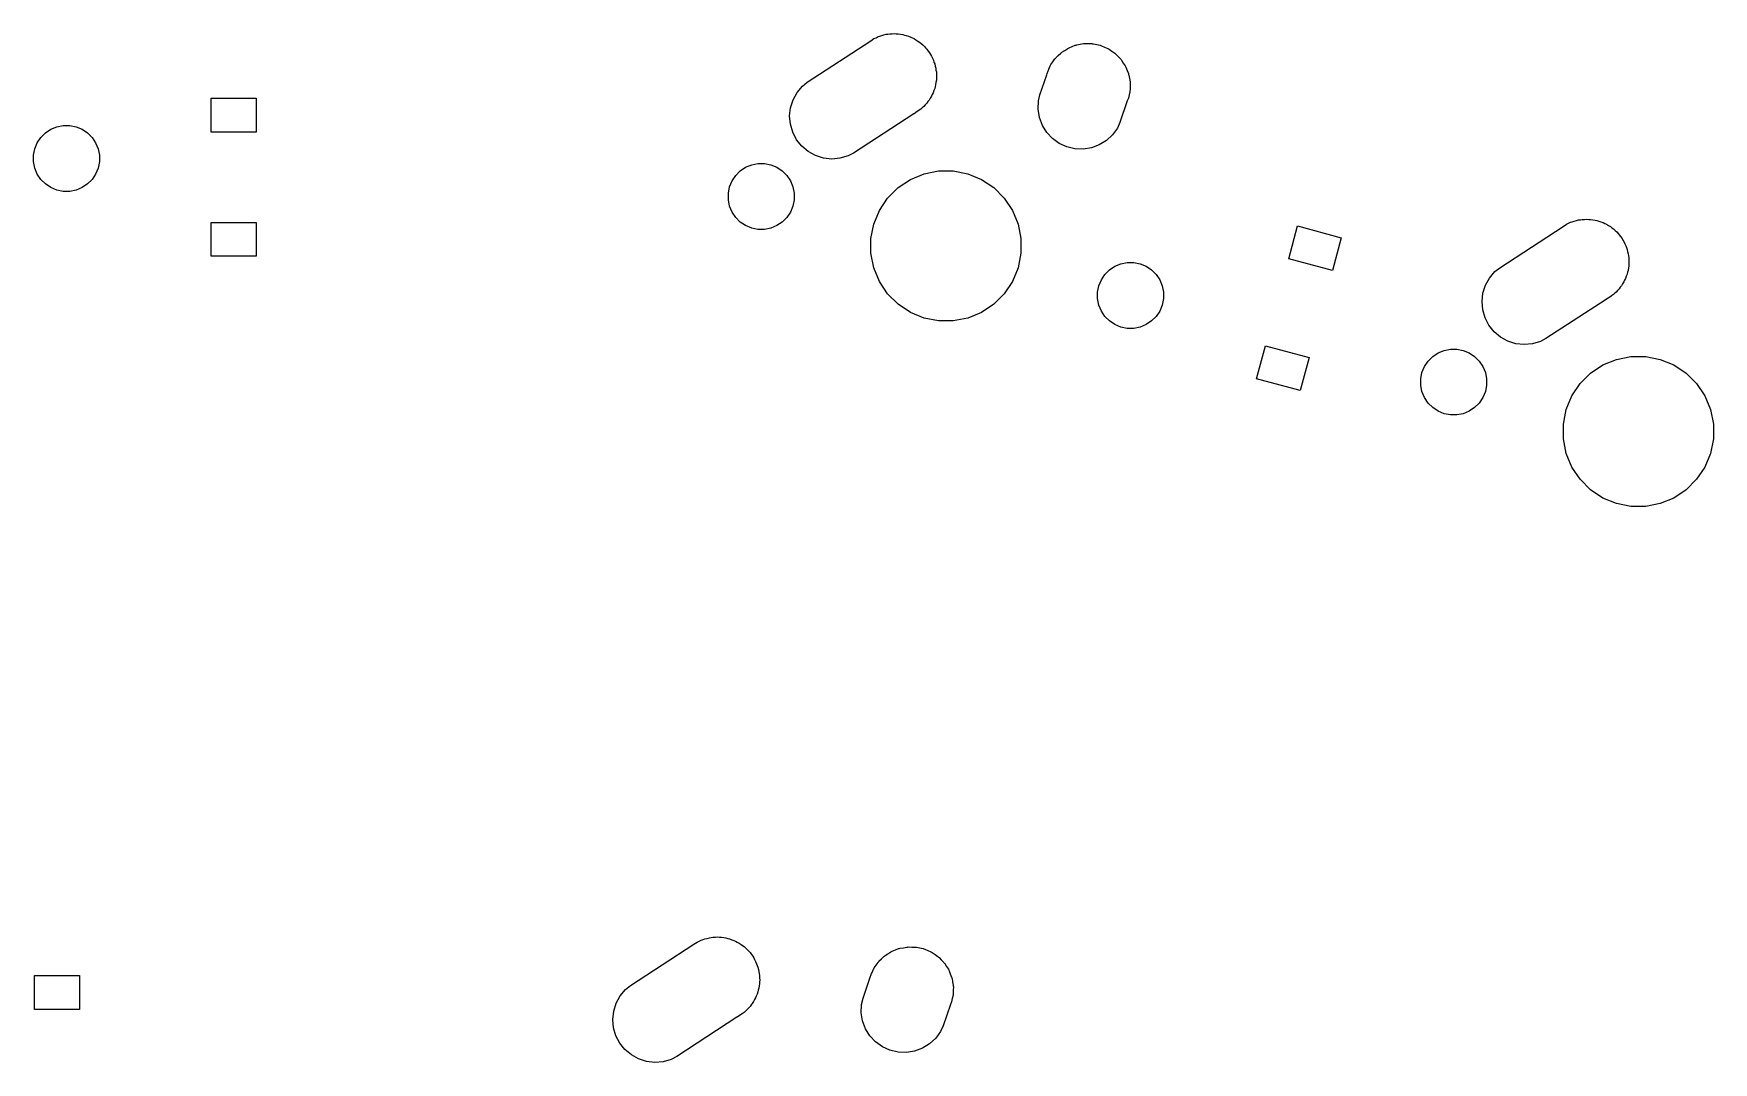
# Model space of a CAD drawing. Extents: x -26.1 to -7.5, y -7.6 to -2.3.
# Drawn here: x -18.552 to -16.794, y -3.478 to -2.402 of the extents above; entities that cross this region are included whole.
import ezdxf

# ---------------------------------------------------------------- set-up
doc = ezdxf.new("R2010")
doc.units = 0
doc.header["$MEASUREMENT"] = 0
doc.layers.add('BLACK', color=7, linetype='CONTINUOUS')

msp = doc.modelspace()

# ---------------------------------------------------------------- linework, layer by layer
at = {"layer": 'BLACK', "linetype": 'CONTINUOUS'}
for p, q in [((-17.6761, -2.40948), (-17.6727, -2.4072)), ((-17.6727, -2.4072), (-17.6704, -2.40626)), ((-17.6704, -2.40626), (-17.6683, -2.40514)), ((-17.6683, -2.40514), (-17.6664, -2.4046)), ((-17.6664, -2.4046), (-17.6646, -2.40386)), ((-17.6646, -2.40386), (-17.6622, -2.40338)), ((-17.6622, -2.40338), (-17.6599, -2.4027)), ((-17.6599, -2.4027), (-17.658, -2.40253)), ((-17.658, -2.40253), (-17.6561, -2.40216)), ((-17.6561, -2.40216), (-17.6536, -2.40216)), ((-17.6536, -2.40216), (-17.6512, -2.40194)), ((-17.6512, -2.40194), (-17.6493, -2.40216)), ((-17.6493, -2.40216), (-17.6473, -2.40216)), ((-17.6473, -2.40216), (-17.6449, -2.40263)), ((-17.6449, -2.40263), (-17.6425, -2.4029)), ((-17.6425, -2.4029), (-17.6407, -2.40348)), ((-17.6407, -2.40348), (-17.6388, -2.40386)), ((-17.6388, -2.40386), (-17.6365, -2.40479)), ((-17.6365, -2.40479), (-17.6342, -2.40552)), ((-17.6342, -2.40552), (-17.6325, -2.40646)), ((-17.6325, -2.40646), (-17.6307, -2.4072)), ((-17.6307, -2.4072), (-17.6287, -2.40855)), ((-17.7424, -2.4527), (-17.6761, -2.40948)), ((-17.6287, -2.40855), (-17.6266, -2.40972)), ((-17.6266, -2.40972), (-17.6251, -2.41097)), ((-17.6251, -2.41097), (-17.6235, -2.41204)), ((-17.6235, -2.41204), (-17.6217, -2.41377)), ((-17.6217, -2.41377), (-17.6199, -2.41534)), ((-17.6199, -2.41534), (-17.6187, -2.41684)), ((-17.6187, -2.41684), (-17.6173, -2.41821)), ((-17.6173, -2.41821), (-17.6159, -2.42024)), ((-17.6159, -2.42024), (-17.6144, -2.42214)), ((-17.6144, -2.42214), (-17.6135, -2.42386)), ((-17.6135, -2.42386), (-17.6125, -2.42547)), ((-17.4824, -2.42727), (-17.4798, -2.42485)), ((-17.4798, -2.42485), (-17.4773, -2.42233)), ((-17.4773, -2.42233), (-17.4766, -2.42188)), ((-17.4766, -2.42188), (-17.476, -2.42133)), ((-17.476, -2.42133), (-17.473, -2.41946)), ((-17.473, -2.41946), (-17.47, -2.41748)), ((-17.47, -2.41748), (-17.4693, -2.41717)), ((-17.4693, -2.41717), (-17.4686, -2.41675)), ((-17.4686, -2.41675), (-17.4652, -2.41551)), ((-17.4652, -2.41551), (-17.462, -2.41414)), ((-17.462, -2.41414), (-17.4612, -2.41399)), ((-17.4612, -2.41399), (-17.4604, -2.4137)), ((-17.4604, -2.4137), (-17.4569, -2.41314)), ((-17.4569, -2.41314), (-17.4534, -2.41244)), ((-17.4534, -2.41244), (-17.4526, -2.41244)), ((-17.4526, -2.41244), (-17.4518, -2.41231)), ((-17.4518, -2.41231), (-17.4482, -2.41244)), ((-17.4482, -2.41244), (-17.4447, -2.41244)), ((-17.4447, -2.41244), (-17.4439, -2.4126)), ((-17.4439, -2.4126), (-17.4431, -2.41263)), ((-17.4431, -2.41263), (-17.4396, -2.41345)), ((-17.4396, -2.41345), (-17.4361, -2.41414)), ((-17.4361, -2.41414), (-17.4354, -2.41445)), ((-17.4354, -2.41445), (-17.4346, -2.41464)), ((-17.4346, -2.41464), (-17.4313, -2.41612)), ((-17.4313, -2.41612), (-17.4281, -2.41748)), ((-17.4281, -2.41748), (-17.4274, -2.41793)), ((-17.4274, -2.41793), (-17.4267, -2.41827)), ((-17.4267, -2.41827), (-17.4238, -2.42035)), ((-17.4238, -2.42035), (-17.4208, -2.42233)), ((-17.4208, -2.42233), (-17.4202, -2.4229)), ((-17.4202, -2.4229), (-17.4196, -2.42337)), ((-17.4196, -2.42337), (-17.4172, -2.42598)), ((-17.6125, -2.42547), (-17.6115, -2.42772)), ((-17.6115, -2.42772), (-17.6104, -2.42988)), ((-17.6104, -2.42988), (-17.6099, -2.43174)), ((-17.6099, -2.43174), (-17.6091, -2.43353)), ((-17.6091, -2.43353), (-17.6086, -2.43592)), ((-17.6086, -2.43592), (-17.608, -2.43826)), ((-17.608, -2.43826), (-17.6078, -2.44019)), ((-17.6078, -2.44019), (-17.6074, -2.44208)), ((-17.6074, -2.44208), (-17.6074, -2.44452)), ((-17.4916, -2.44381), (-17.4905, -2.44105)), ((-17.4905, -2.44105), (-17.4902, -2.44029)), ((-17.4902, -2.44029), (-17.4896, -2.43904)), ((-17.4896, -2.43904), (-17.4883, -2.43575)), ((-17.4883, -2.43575), (-17.4878, -2.43508)), ((-17.4878, -2.43508), (-17.4875, -2.43435)), ((-17.4875, -2.43435), (-17.4854, -2.43146)), ((-17.4854, -2.43146), (-17.4834, -2.4285)), ((-17.4834, -2.4285), (-17.4829, -2.42793)), ((-17.4829, -2.42793), (-17.4824, -2.42727)), ((-17.4172, -2.42598), (-17.4146, -2.4285)), ((-17.4146, -2.4285), (-17.4142, -2.42917)), ((-17.4142, -2.42917), (-17.4136, -2.42976)), ((-17.4136, -2.42976), (-17.4118, -2.43279)), ((-17.4118, -2.43279), (-17.4098, -2.43575)), ((-17.4098, -2.43575), (-17.4095, -2.4365)), ((-17.4095, -2.4365), (-17.4091, -2.43718)), ((-17.4091, -2.43718), (-17.4078, -2.44052)), ((-17.4078, -2.44052), (-17.4064, -2.44381)), ((-17.7531, -2.46348), (-17.7475, -2.45679)), ((-17.7475, -2.45679), (-17.7424, -2.4527)), ((-17.6091, -2.45937), (-17.61, -2.46162)), ((-17.6087, -2.45747), (-17.6091, -2.45937)), ((-17.6082, -2.45562), (-17.6087, -2.45747)), ((-17.6079, -2.4532), (-17.6082, -2.45562)), ((-17.6074, -2.45081), (-17.6079, -2.4532)), ((-17.6074, -2.44452), (-17.6072, -2.44695)), ((-17.6072, -2.44695), (-17.6074, -2.44887)), ((-17.6074, -2.44887), (-17.6074, -2.45081)), ((-17.4991, -2.46606), (-17.4919, -2.44517)), ((-17.4919, -2.44517), (-17.4916, -2.44381)), ((-17.4064, -2.44381), (-17.4063, -2.4446)), ((-17.4063, -2.4446), (-17.406, -2.44536)), ((-17.406, -2.44536), (-17.4054, -2.44887)), ((-17.4054, -2.44887), (-17.4047, -2.45237)), ((-17.4047, -2.45237), (-17.4047, -2.45318)), ((-17.4047, -2.45318), (-17.4046, -2.45397)), ((-17.4046, -2.45397), (-17.4047, -2.45753)), ((-17.4047, -2.45753), (-17.4047, -2.46109)), ((-18.3661, -2.50494), (-18.3661, -2.46951)), ((-18.3661, -2.46951), (-18.3189, -2.46951)), ((-18.3189, -2.46951), (-18.3189, -2.50494)), ((-17.7599, -2.47944), (-17.7573, -2.47112)), ((-17.7573, -2.47112), (-17.7531, -2.46348)), ((-17.619, -2.4764), (-17.6206, -2.47827)), ((-17.6173, -2.47468), (-17.619, -2.4764)), ((-17.6162, -2.47307), (-17.6173, -2.47468)), ((-17.615, -2.47159), (-17.6162, -2.47307)), ((-17.6138, -2.46945), (-17.615, -2.47159)), ((-17.6125, -2.46743), (-17.6138, -2.46945)), ((-17.6117, -2.46564), (-17.6125, -2.46743)), ((-17.6108, -2.46394), (-17.6117, -2.46564)), ((-17.61, -2.46162), (-17.6108, -2.46394)), ((-17.5009, -2.48114), (-17.5006, -2.47242)), ((-17.5006, -2.47242), (-17.4991, -2.46606)), ((-17.4076, -2.47241), (-17.4153, -2.49482)), ((-17.4064, -2.46965), (-17.4076, -2.47241)), ((-17.4058, -2.46616), (-17.4064, -2.46965)), ((-17.4049, -2.46269), (-17.4058, -2.46616)), ((-17.4047, -2.46109), (-17.4049, -2.46189)), ((-17.4049, -2.46189), (-17.4049, -2.46269)), ((-17.7609, -2.48811), (-17.7599, -2.47944)), ((-17.7601, -2.49681), (-17.7609, -2.48811)), ((-17.631, -2.48579), (-17.694, -2.52691)), ((-17.6307, -2.4857), (-17.631, -2.48579)), ((-17.6273, -2.48342), (-17.6307, -2.4857)), ((-17.6257, -2.48236), (-17.6273, -2.48342)), ((-17.6255, -2.4822), (-17.6257, -2.48236)), ((-17.6235, -2.48085), (-17.6255, -2.4822)), ((-17.6221, -2.47948), (-17.6235, -2.48085)), ((-17.6206, -2.47827), (-17.6221, -2.47948)), ((-17.4995, -2.48975), (-17.5009, -2.48114)), ((-17.4964, -2.49793), (-17.4995, -2.48975)), ((-17.4153, -2.49482), (-17.418, -2.50076)), ((-18.548, -2.51618), (-18.5443, -2.51054)), ((-18.5443, -2.51054), (-18.5395, -2.50574)), ((-18.5395, -2.50574), (-18.5338, -2.50197)), ((-18.5338, -2.50197), (-18.5275, -2.49938)), ((-18.5275, -2.49938), (-18.5209, -2.49805)), ((-18.5209, -2.49805), (-18.5141, -2.49805)), ((-18.5141, -2.49805), (-18.5075, -2.49938)), ((-18.5075, -2.49938), (-18.5012, -2.50197)), ((-18.5012, -2.50197), (-18.4955, -2.50574)), ((-18.4955, -2.50574), (-18.4907, -2.51054)), ((-18.4907, -2.51054), (-18.487, -2.51618)), ((-18.3189, -2.50494), (-18.3661, -2.50494)), ((-17.7577, -2.50518), (-17.7601, -2.49681)), ((-17.7537, -2.51292), (-17.7577, -2.50518)), ((-17.7482, -2.51973), (-17.7537, -2.51292)), ((-17.4919, -2.50535), (-17.4964, -2.49793)), ((-17.4859, -2.51174), (-17.4919, -2.50535)), ((-17.4789, -2.51685), (-17.4859, -2.51174)), ((-17.4231, -2.50784), (-17.4295, -2.51378)), ((-17.418, -2.50076), (-17.4231, -2.50784)), ((-18.5519, -2.52911), (-18.5506, -2.52245)), ((-18.5519, -2.53589), (-18.5519, -2.52911)), ((-18.5506, -2.52245), (-18.548, -2.51618)), ((-18.487, -2.51618), (-18.4844, -2.52245)), ((-18.4844, -2.52245), (-18.4831, -2.52911)), ((-18.4831, -2.52911), (-18.4831, -2.53589)), ((-17.7415, -2.52534), (-17.7482, -2.51973)), ((-17.7339, -2.52954), (-17.7415, -2.52534)), ((-17.7256, -2.53217), (-17.7339, -2.52954)), ((-17.6998, -2.52993), (-17.7082, -2.53237)), ((-17.694, -2.52691), (-17.6998, -2.52993)), ((-17.4709, -2.52048), (-17.4789, -2.51685)), ((-17.4624, -2.52249), (-17.4709, -2.52048)), ((-17.4537, -2.5228), (-17.4624, -2.52249)), ((-17.4451, -2.52141), (-17.4537, -2.5228)), ((-17.4369, -2.51836), (-17.4451, -2.52141)), ((-17.4295, -2.51378), (-17.4369, -2.51836)), ((-18.5506, -2.54255), (-18.5519, -2.53589)), ((-18.548, -2.54882), (-18.5506, -2.54255)), ((-18.4844, -2.54255), (-18.487, -2.54882)), ((-18.4831, -2.53589), (-18.4844, -2.54255)), ((-17.8173, -2.55031), (-17.8125, -2.54551)), ((-17.8125, -2.54551), (-17.8069, -2.54174)), ((-17.8069, -2.54174), (-17.8006, -2.53915)), ((-17.8006, -2.53915), (-17.794, -2.53782)), ((-17.794, -2.53782), (-17.7872, -2.53782)), ((-17.7872, -2.53782), (-17.7805, -2.53915)), ((-17.7805, -2.53915), (-17.7743, -2.54174)), ((-17.7743, -2.54174), (-17.7686, -2.54551)), ((-17.7686, -2.54551), (-17.7638, -2.55031)), ((-17.7169, -2.53312), (-17.7256, -2.53217)), ((-17.7082, -2.53237), (-17.7169, -2.53312)), ((-17.6203, -2.54855), (-17.6051, -2.54554)), ((-17.6051, -2.54554), (-17.5897, -2.54554)), ((-17.5897, -2.54554), (-17.5745, -2.54855)), ((-18.5443, -2.55446), (-18.548, -2.54882)), ((-18.5395, -2.55926), (-18.5443, -2.55446)), ((-18.5338, -2.56303), (-18.5395, -2.55926)), ((-18.5275, -2.56562), (-18.5338, -2.56303)), ((-18.5209, -2.56695), (-18.5275, -2.56562)), ((-18.5075, -2.56562), (-18.5141, -2.56695)), ((-18.5012, -2.56303), (-18.5075, -2.56562)), ((-18.4955, -2.55926), (-18.5012, -2.56303)), ((-18.4907, -2.55446), (-18.4955, -2.55926)), ((-18.487, -2.54882), (-18.4907, -2.55446)), ((-17.825, -2.56888), (-17.8237, -2.56222)), ((-17.8237, -2.56222), (-17.8211, -2.55595)), ((-17.8211, -2.55595), (-17.8173, -2.55031)), ((-17.7638, -2.55031), (-17.76, -2.55595)), ((-17.76, -2.55595), (-17.7575, -2.56222)), ((-17.7575, -2.56222), (-17.7561, -2.56888)), ((-17.6584, -2.57399), (-17.6474, -2.56306)), ((-17.6474, -2.56306), (-17.6346, -2.55447)), ((-17.6346, -2.55447), (-17.6203, -2.54855)), ((-17.5745, -2.54855), (-17.5602, -2.55447)), ((-17.5602, -2.55447), (-17.5474, -2.56306)), ((-17.5474, -2.56306), (-17.5364, -2.57399)), ((-18.5141, -2.56695), (-18.5209, -2.56695)), ((-17.825, -2.57566), (-17.825, -2.56888)), ((-17.8237, -2.58232), (-17.825, -2.57566)), ((-17.8211, -2.58859), (-17.8237, -2.58232)), ((-17.7575, -2.58232), (-17.76, -2.58859)), ((-17.7561, -2.57566), (-17.7575, -2.58232)), ((-17.7561, -2.56888), (-17.7561, -2.57566)), ((-17.667, -2.58685), (-17.6584, -2.57399)), ((-17.5364, -2.57399), (-17.5278, -2.58685)), ((-18.3661, -2.63486), (-18.3661, -2.59943)), ((-18.3661, -2.59943), (-18.3189, -2.59943)), ((-18.3189, -2.59943), (-18.3189, -2.63486)), ((-17.8173, -2.59423), (-17.8211, -2.58859)), ((-17.8125, -2.59903), (-17.8173, -2.59423)), ((-17.8069, -2.6028), (-17.8125, -2.59903)), ((-17.7686, -2.59903), (-17.7743, -2.6028)), ((-17.7638, -2.59423), (-17.7686, -2.59903)), ((-17.76, -2.58859), (-17.7638, -2.59423)), ((-17.6729, -2.60114), (-17.667, -2.58685)), ((-17.5278, -2.58685), (-17.5219, -2.60114)), ((-16.9482, -2.60131), (-16.946, -2.60038)), ((-16.946, -2.60038), (-16.9438, -2.59925)), ((-16.9438, -2.59925), (-16.942, -2.59871)), ((-16.942, -2.59871), (-16.9402, -2.59797)), ((-16.9402, -2.59797), (-16.9378, -2.5975)), ((-16.9378, -2.5975), (-16.9354, -2.59681)), ((-16.9354, -2.59681), (-16.9335, -2.59665)), ((-16.9335, -2.59665), (-16.9316, -2.59627)), ((-16.9316, -2.59627), (-16.9292, -2.59627)), ((-16.9292, -2.59627), (-16.9268, -2.59606)), ((-16.9268, -2.59606), (-16.9248, -2.59627)), ((-16.9248, -2.59627), (-16.9229, -2.59627)), ((-16.9229, -2.59627), (-16.9205, -2.59675)), ((-16.9205, -2.59675), (-16.9181, -2.59701)), ((-16.9181, -2.59701), (-16.9162, -2.59759)), ((-16.9162, -2.59759), (-16.9143, -2.59797)), ((-16.9143, -2.59797), (-16.9121, -2.59891)), ((-16.9121, -2.59891), (-16.9098, -2.59964)), ((-16.9098, -2.59964), (-16.9081, -2.60057)), ((-16.9081, -2.60057), (-16.9063, -2.60131)), ((-17.8006, -2.6054), (-17.8069, -2.6028)), ((-17.794, -2.60672), (-17.8006, -2.6054)), ((-17.7872, -2.60672), (-17.794, -2.60672)), ((-17.7805, -2.6054), (-17.7872, -2.60672)), ((-17.7743, -2.6028), (-17.7805, -2.6054)), ((-17.6759, -2.6163), (-17.6729, -2.60114)), ((-17.6759, -2.63177), (-17.6759, -2.6163)), ((-17.5219, -2.60114), (-17.5189, -2.6163)), ((-17.5189, -2.6163), (-17.5189, -2.63177)), ((-17.2387, -2.63741), (-17.2295, -2.60318)), ((-17.2295, -2.60318), (-17.1839, -2.61541)), ((-17.1839, -2.61541), (-17.193, -2.64963)), ((-17.018, -2.64682), (-16.9517, -2.6036)), ((-16.9517, -2.6036), (-16.9482, -2.60131)), ((-16.9063, -2.60131), (-16.9043, -2.60267)), ((-16.9043, -2.60267), (-16.9021, -2.60384)), ((-16.9021, -2.60384), (-16.9006, -2.60508)), ((-16.9006, -2.60508), (-16.899, -2.60616)), ((-16.899, -2.60616), (-16.8973, -2.60788)), ((-16.8973, -2.60788), (-16.8954, -2.60945)), ((-16.8954, -2.60945), (-16.8942, -2.61096)), ((-16.8942, -2.61096), (-16.8929, -2.61233)), ((-16.8929, -2.61233), (-16.8915, -2.61435)), ((-16.8915, -2.61435), (-16.89, -2.61626)), ((-16.89, -2.61626), (-16.8891, -2.61797)), ((-16.8891, -2.61797), (-16.888, -2.61958)), ((-18.3189, -2.63486), (-18.3661, -2.63486)), ((-17.6729, -2.64693), (-17.6759, -2.63177)), ((-17.5189, -2.63177), (-17.5219, -2.64693)), ((-16.888, -2.61958), (-16.8871, -2.62183)), ((-16.8871, -2.62183), (-16.886, -2.624)), ((-16.886, -2.624), (-16.8854, -2.62585)), ((-16.8854, -2.62585), (-16.8847, -2.62764)), ((-16.8847, -2.62764), (-16.8842, -2.63003)), ((-16.8842, -2.63003), (-16.8835, -2.63237)), ((-16.8835, -2.63237), (-16.8833, -2.6343)), ((-16.8833, -2.6343), (-16.883, -2.6362)), ((-16.883, -2.6362), (-16.883, -2.63864)), ((-17.667, -2.66122), (-17.6729, -2.64693)), ((-17.5219, -2.64693), (-17.5278, -2.66122)), ((-17.431, -2.65384), (-17.4262, -2.64904)), ((-17.4262, -2.64904), (-17.4205, -2.64527)), ((-17.4205, -2.64527), (-17.4143, -2.64267)), ((-17.4143, -2.64267), (-17.4076, -2.64135)), ((-17.4076, -2.64135), (-17.4008, -2.64135)), ((-17.4008, -2.64135), (-17.3942, -2.64267)), ((-17.3942, -2.64267), (-17.3879, -2.64527)), ((-17.3879, -2.64527), (-17.3822, -2.64904)), ((-17.3822, -2.64904), (-17.3774, -2.65384)), ((-17.193, -2.64963), (-17.2387, -2.63741)), ((-17.0287, -2.65759), (-17.0231, -2.65091)), ((-17.0231, -2.65091), (-17.018, -2.64682)), ((-16.8847, -2.65348), (-16.8856, -2.65573)), ((-16.8843, -2.65158), (-16.8847, -2.65348)), ((-16.8837, -2.64974), (-16.8843, -2.65158)), ((-16.8834, -2.64731), (-16.8837, -2.64974)), ((-16.883, -2.64492), (-16.8834, -2.64731)), ((-16.883, -2.63864), (-16.8828, -2.64107)), ((-16.8828, -2.64107), (-16.883, -2.64299)), ((-16.883, -2.64299), (-16.883, -2.64492)), ((-17.6584, -2.67408), (-17.667, -2.66122)), ((-17.5278, -2.66122), (-17.5364, -2.67408)), ((-17.4387, -2.67241), (-17.4373, -2.66575)), ((-17.4373, -2.66575), (-17.4347, -2.65948)), ((-17.4347, -2.65948), (-17.431, -2.65384)), ((-17.3774, -2.65384), (-17.3737, -2.65948)), ((-17.3737, -2.65948), (-17.3711, -2.66575)), ((-17.3711, -2.66575), (-17.3698, -2.67241)), ((-17.0355, -2.67356), (-17.0329, -2.66524)), ((-17.0329, -2.66524), (-17.0287, -2.65759)), ((-16.8946, -2.67052), (-16.8961, -2.67239)), ((-16.8929, -2.66879), (-16.8946, -2.67052)), ((-16.8918, -2.66719), (-16.8929, -2.66879)), ((-16.8905, -2.66571), (-16.8918, -2.66719)), ((-16.8894, -2.66357), (-16.8905, -2.66571)), ((-16.888, -2.66154), (-16.8894, -2.66357)), ((-16.8873, -2.65975), (-16.888, -2.66154)), ((-16.8863, -2.65806), (-16.8873, -2.65975)), ((-16.8856, -2.65573), (-16.8863, -2.65806)), ((-17.6474, -2.68501), (-17.6584, -2.67408)), ((-17.6346, -2.6936), (-17.6474, -2.68501)), ((-17.5474, -2.68501), (-17.5602, -2.6936)), ((-17.5364, -2.67408), (-17.5474, -2.68501)), ((-17.4387, -2.67919), (-17.4387, -2.67241)), ((-17.4373, -2.68585), (-17.4387, -2.67919)), ((-17.4347, -2.69212), (-17.4373, -2.68585)), ((-17.3711, -2.68585), (-17.3737, -2.69212)), ((-17.3698, -2.67919), (-17.3711, -2.68585)), ((-17.3698, -2.67241), (-17.3698, -2.67919)), ((-17.0365, -2.68223), (-17.0355, -2.67356)), ((-17.0357, -2.69092), (-17.0365, -2.68223)), ((-16.9065, -2.67991), (-16.9696, -2.72103)), ((-16.9063, -2.67981), (-16.9065, -2.67991)), ((-16.9029, -2.67753), (-16.9063, -2.67981)), ((-16.9013, -2.67648), (-16.9029, -2.67753)), ((-16.9011, -2.67632), (-16.9013, -2.67648)), ((-16.899, -2.67496), (-16.9011, -2.67632)), ((-16.8977, -2.6736), (-16.899, -2.67496)), ((-16.8961, -2.67239), (-16.8977, -2.6736)), ((-17.6203, -2.69952), (-17.6346, -2.6936)), ((-17.6051, -2.70254), (-17.6203, -2.69952)), ((-17.5897, -2.70254), (-17.6051, -2.70254)), ((-17.5745, -2.69952), (-17.5897, -2.70254)), ((-17.5602, -2.6936), (-17.5745, -2.69952)), ((-17.431, -2.69776), (-17.4347, -2.69212)), ((-17.4262, -2.70256), (-17.431, -2.69776)), ((-17.4205, -2.70633), (-17.4262, -2.70256)), ((-17.4143, -2.70892), (-17.4205, -2.70633)), ((-17.3879, -2.70633), (-17.3942, -2.70892)), ((-17.3822, -2.70256), (-17.3879, -2.70633)), ((-17.3774, -2.69776), (-17.3822, -2.70256)), ((-17.3737, -2.69212), (-17.3774, -2.69776)), ((-17.0333, -2.6993), (-17.0357, -2.69092)), ((-17.0292, -2.70704), (-17.0333, -2.6993)), ((-17.4076, -2.71025), (-17.4143, -2.70892)), ((-17.4008, -2.71025), (-17.4076, -2.71025)), ((-17.3942, -2.70892), (-17.4008, -2.71025)), ((-17.0238, -2.71385), (-17.0292, -2.70704)), ((-17.0171, -2.71946), (-17.0238, -2.71385)), ((-17.0095, -2.72366), (-17.0171, -2.71946)), ((-17.0011, -2.72628), (-17.0095, -2.72366)), ((-16.9754, -2.72404), (-16.9838, -2.72648)), ((-16.9696, -2.72103), (-16.9754, -2.72404)), ((-17.2723, -2.7629), (-17.2631, -2.72867)), ((-17.2631, -2.72867), (-17.2175, -2.7409)), ((-17.2175, -2.7409), (-17.2267, -2.77513)), ((-17.0929, -2.74443), (-17.0881, -2.73963)), ((-17.0881, -2.73963), (-17.0825, -2.73586)), ((-17.0825, -2.73586), (-17.0762, -2.73326)), ((-17.0762, -2.73326), (-17.0695, -2.73194)), ((-17.0695, -2.73194), (-17.0627, -2.73194)), ((-17.0627, -2.73194), (-17.0561, -2.73326)), ((-17.0561, -2.73326), (-17.0498, -2.73586)), ((-17.0498, -2.73586), (-17.0442, -2.73963)), ((-17.0442, -2.73963), (-17.0394, -2.74443)), ((-16.9925, -2.72724), (-17.0011, -2.72628)), ((-16.9838, -2.72648), (-16.9925, -2.72724)), ((-16.8958, -2.74267), (-16.8807, -2.73965)), ((-16.8807, -2.73965), (-16.8652, -2.73965)), ((-16.8652, -2.73965), (-16.8501, -2.74267)), ((-17.1006, -2.76299), (-17.0993, -2.75634)), ((-17.0993, -2.75634), (-17.0967, -2.75007)), ((-17.0967, -2.75007), (-17.0929, -2.74443)), ((-17.0394, -2.74443), (-17.0356, -2.75007)), ((-17.0356, -2.75007), (-17.033, -2.75634)), ((-17.033, -2.75634), (-17.0317, -2.76299)), ((-16.9339, -2.76811), (-16.923, -2.75717)), ((-16.923, -2.75717), (-16.9101, -2.74858)), ((-16.9101, -2.74858), (-16.8958, -2.74267)), ((-16.8501, -2.74267), (-16.8358, -2.74858)), ((-16.8358, -2.74858), (-16.8229, -2.75717)), ((-16.8229, -2.75717), (-16.812, -2.76811)), ((-17.2267, -2.77513), (-17.2723, -2.7629)), ((-17.1006, -2.76978), (-17.1006, -2.76299)), ((-17.0993, -2.77643), (-17.1006, -2.76978)), ((-17.0967, -2.7827), (-17.0993, -2.77643)), ((-17.033, -2.77643), (-17.0356, -2.7827)), ((-17.0317, -2.76978), (-17.033, -2.77643)), ((-17.0317, -2.76299), (-17.0317, -2.76978)), ((-16.9425, -2.78097), (-16.9339, -2.76811)), ((-16.812, -2.76811), (-16.8034, -2.78097)), ((-17.0929, -2.78835), (-17.0967, -2.7827)), ((-17.0881, -2.79314), (-17.0929, -2.78835)), ((-17.0825, -2.79691), (-17.0881, -2.79314)), ((-17.0442, -2.79314), (-17.0498, -2.79691)), ((-17.0394, -2.78835), (-17.0442, -2.79314)), ((-17.0356, -2.7827), (-17.0394, -2.78835)), ((-16.9484, -2.79525), (-16.9425, -2.78097)), ((-16.8034, -2.78097), (-16.7975, -2.79525)), ((-17.0762, -2.79951), (-17.0825, -2.79691)), ((-17.0695, -2.80083), (-17.0762, -2.79951)), ((-17.0627, -2.80083), (-17.0695, -2.80083)), ((-17.0561, -2.79951), (-17.0627, -2.80083)), ((-17.0498, -2.79691), (-17.0561, -2.79951)), ((-16.9514, -2.81042), (-16.9484, -2.79525)), ((-16.9514, -2.82588), (-16.9514, -2.81042)), ((-16.7975, -2.79525), (-16.7944, -2.81042)), ((-16.7944, -2.81042), (-16.7944, -2.82588)), ((-16.9484, -2.84105), (-16.9514, -2.82588)), ((-16.7944, -2.82588), (-16.7975, -2.84105)), ((-16.9425, -2.85533), (-16.9484, -2.84105)), ((-16.7975, -2.84105), (-16.8034, -2.85533)), ((-16.9339, -2.86819), (-16.9425, -2.85533)), ((-16.8034, -2.85533), (-16.812, -2.86819)), ((-16.923, -2.87912), (-16.9339, -2.86819)), ((-16.9101, -2.88772), (-16.923, -2.87912)), ((-16.8229, -2.87912), (-16.8358, -2.88772)), ((-16.812, -2.86819), (-16.8229, -2.87912)), ((-16.8958, -2.89363), (-16.9101, -2.88772)), ((-16.8807, -2.89665), (-16.8958, -2.89363)), ((-16.8652, -2.89665), (-16.8807, -2.89665)), ((-16.8501, -2.89363), (-16.8652, -2.89665)), ((-16.8358, -2.88772), (-16.8501, -2.89363)), ((-17.9274, -3.39768), (-17.8611, -3.35446)), ((-17.8611, -3.35446), (-17.8577, -3.35218)), ((-17.8577, -3.35218), (-17.8554, -3.35124)), ((-17.8554, -3.35124), (-17.8533, -3.35012)), ((-17.8533, -3.35012), (-17.8514, -3.34958)), ((-17.8514, -3.34958), (-17.8496, -3.34884)), ((-17.8496, -3.34884), (-17.8472, -3.34836)), ((-17.8472, -3.34836), (-17.8449, -3.34768)), ((-17.8449, -3.34768), (-17.843, -3.34751)), ((-17.843, -3.34751), (-17.8411, -3.34714)), ((-17.8411, -3.34714), (-17.8386, -3.34714)), ((-17.8386, -3.34714), (-17.8362, -3.34692)), ((-17.8362, -3.34692), (-17.8343, -3.34714)), ((-17.8343, -3.34714), (-17.8323, -3.34714)), ((-17.8323, -3.34714), (-17.8299, -3.34761)), ((-17.8299, -3.34761), (-17.8275, -3.34788)), ((-17.8275, -3.34788), (-17.8257, -3.34846)), ((-17.8257, -3.34846), (-17.8238, -3.34884)), ((-17.8238, -3.34884), (-17.8215, -3.34977)), ((-17.8215, -3.34977), (-17.8192, -3.35051)), ((-17.8192, -3.35051), (-17.8175, -3.35144)), ((-17.8175, -3.35144), (-17.8157, -3.35218)), ((-17.8157, -3.35218), (-17.8137, -3.35353)), ((-17.8137, -3.35353), (-17.8116, -3.35471)), ((-17.8116, -3.35471), (-17.8101, -3.35595)), ((-17.8101, -3.35595), (-17.8085, -3.35702)), ((-17.8085, -3.35702), (-17.8067, -3.35875)), ((-17.8067, -3.35875), (-17.8049, -3.36032)), ((-17.8049, -3.36032), (-17.8037, -3.36183)), ((-17.8037, -3.36183), (-17.8023, -3.36319)), ((-17.8023, -3.36319), (-17.8009, -3.36522)), ((-17.8009, -3.36522), (-17.7994, -3.36712)), ((-17.7994, -3.36712), (-17.7985, -3.36884)), ((-17.7985, -3.36884), (-17.7975, -3.37045)), ((-17.7975, -3.37045), (-17.7965, -3.3727)), ((-17.7965, -3.3727), (-17.7954, -3.37486)), ((-17.6704, -3.37644), (-17.6684, -3.37348)), ((-17.6684, -3.37348), (-17.6679, -3.37291)), ((-17.6679, -3.37291), (-17.6674, -3.37225)), ((-17.6674, -3.37225), (-17.6648, -3.36983)), ((-17.6648, -3.36983), (-17.6623, -3.36731)), ((-17.6623, -3.36731), (-17.6616, -3.36686)), ((-17.6616, -3.36686), (-17.661, -3.36631)), ((-17.661, -3.36631), (-17.658, -3.36444)), ((-17.658, -3.36444), (-17.655, -3.36246)), ((-17.655, -3.36246), (-17.6543, -3.36215)), ((-17.6543, -3.36215), (-17.6536, -3.36173)), ((-17.6536, -3.36173), (-17.6502, -3.36049)), ((-17.6502, -3.36049), (-17.647, -3.35912)), ((-17.647, -3.35912), (-17.6462, -3.35897)), ((-17.6462, -3.35897), (-17.6454, -3.35868)), ((-17.6454, -3.35868), (-17.6419, -3.35812)), ((-17.6419, -3.35812), (-17.6384, -3.35742)), ((-17.6384, -3.35742), (-17.6376, -3.35742)), ((-17.6376, -3.35742), (-17.6368, -3.35729)), ((-17.6368, -3.35729), (-17.6332, -3.35742)), ((-17.6332, -3.35742), (-17.6297, -3.35742)), ((-17.6297, -3.35742), (-17.6289, -3.35758)), ((-17.6289, -3.35758), (-17.6281, -3.35761)), ((-17.6281, -3.35761), (-17.6246, -3.35843)), ((-17.6246, -3.35843), (-17.6211, -3.35912)), ((-17.6211, -3.35912), (-17.6204, -3.35943)), ((-17.6204, -3.35943), (-17.6196, -3.35962)), ((-17.6196, -3.35962), (-17.6163, -3.3611)), ((-17.6163, -3.3611), (-17.6131, -3.36246)), ((-17.6131, -3.36246), (-17.6124, -3.36291)), ((-17.6124, -3.36291), (-17.6117, -3.36325)), ((-17.6117, -3.36325), (-17.6088, -3.36533)), ((-17.6088, -3.36533), (-17.6058, -3.36731)), ((-17.6058, -3.36731), (-17.6052, -3.36788)), ((-17.6052, -3.36788), (-17.6046, -3.36835)), ((-17.6046, -3.36835), (-17.6022, -3.37096)), ((-17.6022, -3.37096), (-17.5996, -3.37348)), ((-17.5996, -3.37348), (-17.5992, -3.37415)), ((-17.5992, -3.37415), (-17.5986, -3.37474)), ((-18.5511, -3.42276), (-18.5511, -3.38732)), ((-18.5511, -3.38732), (-18.5039, -3.38732)), ((-18.5039, -3.38732), (-18.5039, -3.42276)), ((-17.7954, -3.37486), (-17.7949, -3.37672)), ((-17.7949, -3.37672), (-17.7941, -3.37851)), ((-17.7941, -3.37851), (-17.7936, -3.3809)), ((-17.7936, -3.3809), (-17.793, -3.38324)), ((-17.793, -3.38324), (-17.7928, -3.38517)), ((-17.7928, -3.38517), (-17.7924, -3.38706)), ((-17.7924, -3.38706), (-17.7924, -3.3895)), ((-17.7924, -3.3895), (-17.7922, -3.39193)), ((-17.7922, -3.39193), (-17.7924, -3.39385)), ((-17.6841, -3.41104), (-17.6769, -3.39015)), ((-17.6769, -3.39015), (-17.6766, -3.38879)), ((-17.6766, -3.38879), (-17.6755, -3.38603)), ((-17.6755, -3.38603), (-17.6752, -3.38527)), ((-17.6752, -3.38527), (-17.6746, -3.38402)), ((-17.6746, -3.38402), (-17.6733, -3.38073)), ((-17.6733, -3.38073), (-17.6728, -3.38006)), ((-17.6728, -3.38006), (-17.6725, -3.37933)), ((-17.6725, -3.37933), (-17.6704, -3.37644)), ((-17.5986, -3.37474), (-17.5968, -3.37777)), ((-17.5968, -3.37777), (-17.5948, -3.38073)), ((-17.5948, -3.38073), (-17.5945, -3.38148)), ((-17.5945, -3.38148), (-17.5941, -3.38216)), ((-17.5941, -3.38216), (-17.5928, -3.3855)), ((-17.5928, -3.3855), (-17.5914, -3.38879)), ((-17.5914, -3.38879), (-17.5913, -3.38958)), ((-17.5913, -3.38958), (-17.591, -3.39034)), ((-17.591, -3.39034), (-17.5904, -3.39386)), ((-17.9423, -3.4161), (-17.9381, -3.40846)), ((-17.9381, -3.40846), (-17.9325, -3.40177)), ((-17.9325, -3.40177), (-17.9274, -3.39768)), ((-17.7958, -3.40892), (-17.7967, -3.41062)), ((-17.795, -3.4066), (-17.7958, -3.40892)), ((-17.7941, -3.40435), (-17.795, -3.4066)), ((-17.7937, -3.40245), (-17.7941, -3.40435)), ((-17.7932, -3.4006), (-17.7937, -3.40245)), ((-17.7929, -3.39818), (-17.7932, -3.4006)), ((-17.7924, -3.39579), (-17.7929, -3.39818)), ((-17.7924, -3.39385), (-17.7924, -3.39579)), ((-17.5899, -3.40767), (-17.5908, -3.41114)), ((-17.5904, -3.39386), (-17.5897, -3.39735)), ((-17.5897, -3.40607), (-17.5899, -3.40687)), ((-17.5899, -3.40687), (-17.5899, -3.40767)), ((-17.5897, -3.39735), (-17.5897, -3.39816)), ((-17.5897, -3.39816), (-17.5896, -3.39895)), ((-17.5896, -3.39895), (-17.5897, -3.40251)), ((-17.5897, -3.40251), (-17.5897, -3.40607)), ((-18.5039, -3.42276), (-18.5511, -3.42276)), ((-17.9459, -3.4331), (-17.9449, -3.42442)), ((-17.9449, -3.42442), (-17.9423, -3.4161)), ((-17.8085, -3.42583), (-17.8105, -3.42718)), ((-17.8071, -3.42446), (-17.8085, -3.42583)), ((-17.8056, -3.42325), (-17.8071, -3.42446)), ((-17.804, -3.42138), (-17.8056, -3.42325)), ((-17.8023, -3.41966), (-17.804, -3.42138)), ((-17.8012, -3.41805), (-17.8023, -3.41966)), ((-17.8, -3.41657), (-17.8012, -3.41805)), ((-17.7988, -3.41443), (-17.8, -3.41657)), ((-17.7975, -3.41241), (-17.7988, -3.41443)), ((-17.7967, -3.41062), (-17.7975, -3.41241)), ((-17.6859, -3.42612), (-17.6856, -3.4174)), ((-17.6845, -3.43473), (-17.6859, -3.42612)), ((-17.6856, -3.4174), (-17.6841, -3.41104)), ((-17.5926, -3.41739), (-17.6003, -3.4398)), ((-17.5914, -3.41463), (-17.5926, -3.41739)), ((-17.5908, -3.41114), (-17.5914, -3.41463)), ((-17.9451, -3.44179), (-17.9459, -3.4331)), ((-17.9427, -3.45016), (-17.9451, -3.44179)), ((-17.816, -3.43077), (-17.879, -3.47189)), ((-17.8157, -3.43068), (-17.816, -3.43077)), ((-17.8123, -3.4284), (-17.8157, -3.43068)), ((-17.8107, -3.42734), (-17.8123, -3.4284)), ((-17.8105, -3.42718), (-17.8107, -3.42734)), ((-17.6814, -3.44291), (-17.6845, -3.43473)), ((-17.6769, -3.45033), (-17.6814, -3.44291)), ((-17.6003, -3.4398), (-17.603, -3.44575)), ((-17.9387, -3.4579), (-17.9427, -3.45016)), ((-17.9332, -3.46471), (-17.9387, -3.4579)), ((-17.6709, -3.45672), (-17.6769, -3.45033)), ((-17.6639, -3.46183), (-17.6709, -3.45672)), ((-17.6559, -3.46546), (-17.6639, -3.46183)), ((-17.6145, -3.45876), (-17.6219, -3.46334)), ((-17.6081, -3.45282), (-17.6145, -3.45876)), ((-17.603, -3.44575), (-17.6081, -3.45282)), ((-17.9265, -3.47032), (-17.9332, -3.46471)), ((-17.9189, -3.47452), (-17.9265, -3.47032)), ((-17.9106, -3.47715), (-17.9189, -3.47452)), ((-17.9019, -3.4781), (-17.9106, -3.47715)), ((-17.8932, -3.47735), (-17.9019, -3.4781)), ((-17.8848, -3.47491), (-17.8932, -3.47735)), ((-17.879, -3.47189), (-17.8848, -3.47491)), ((-17.6474, -3.46747), (-17.6559, -3.46546)), ((-17.6387, -3.46778), (-17.6474, -3.46747)), ((-17.6301, -3.46639), (-17.6387, -3.46778)), ((-17.6219, -3.46334), (-17.6301, -3.46639))]:
    msp.add_line(p, q, dxfattribs=at)

doc.saveas('drawing.dxf')
